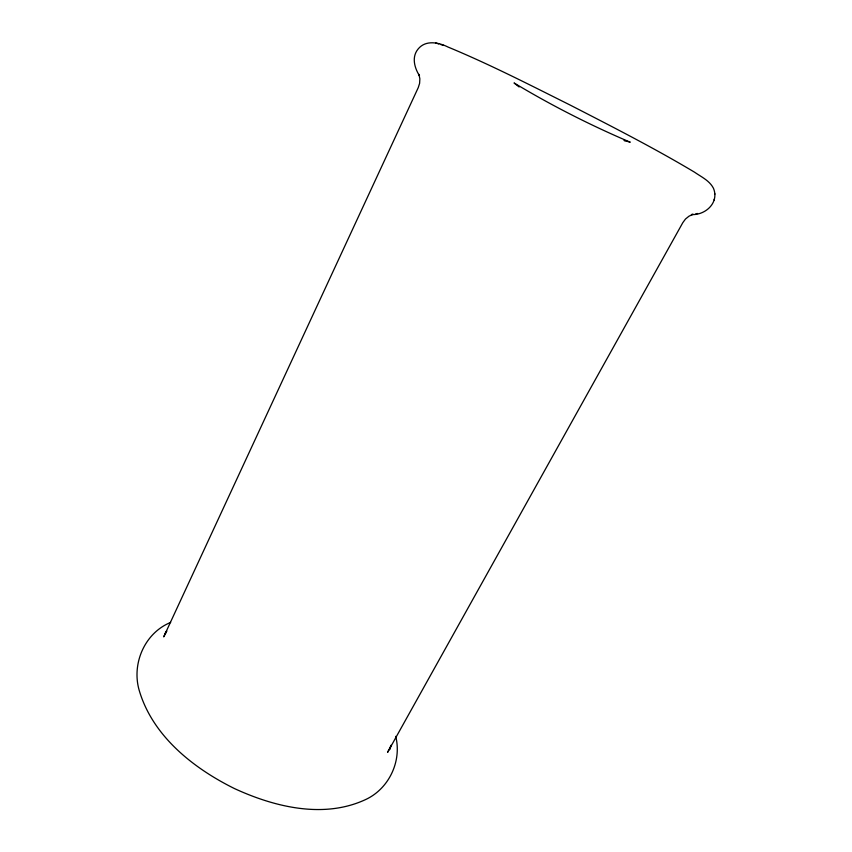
<?xml version="1.0" encoding="UTF-8"?>
<svg xmlns="http://www.w3.org/2000/svg" width="852" height="852" viewBox="0 0 852 852"><rect width="100%" height="100%" fill="white"/><g stroke="black" fill="none" stroke-linecap="round" stroke-linejoin="round"><path stroke-width="1.28" d="M390.972 745.234L389.62 749.472L390.748 746.469L387.607 752.316L682.814 222.66L685.487 219.028L689.012 216.174L693.134 214.278L691.451 214.555C705.349 215.396 719.418 202.68 713.486 188.335C709.588 180.624 701.313 176.907 694.54 172.189C654.059 148.003 612.002 126.575 570.084 105.03C529.763 84.891 489.602 64.262 447.939 47.009C438.62 42.355 425.595 39.756 418.13 49.001C411.441 57.02 414.466 67.819 419.482 75.775L418.96 74.38L419.855 78.821L419.61 83.347L418.247 87.639L163.701 636.87L166.779 631.002L165.022 633.675L166.396 631.918M714.189 200.018L714.274 199.166M714.711 194.416L714.785 193.649M170.656 622.418C144.733 632.94 131.581 663.527 139.1 690.013C152.455 735.979 193.17 768.121 234.492 788.579C274.791 807.153 324.335 819.219 366.349 799.208C389.236 788.175 401.931 760.953 395.711 736.341M695.903 213.756L697.575 213.49M625.4 140.644L624.026 140.463L630.235 142.199C590.276 125.159 551.265 105.36 514.054 82.953L519.124 86.968M435.606 42.941L438.844 43.942M440.676 44.506L443.732 45.454"/></g></svg>
